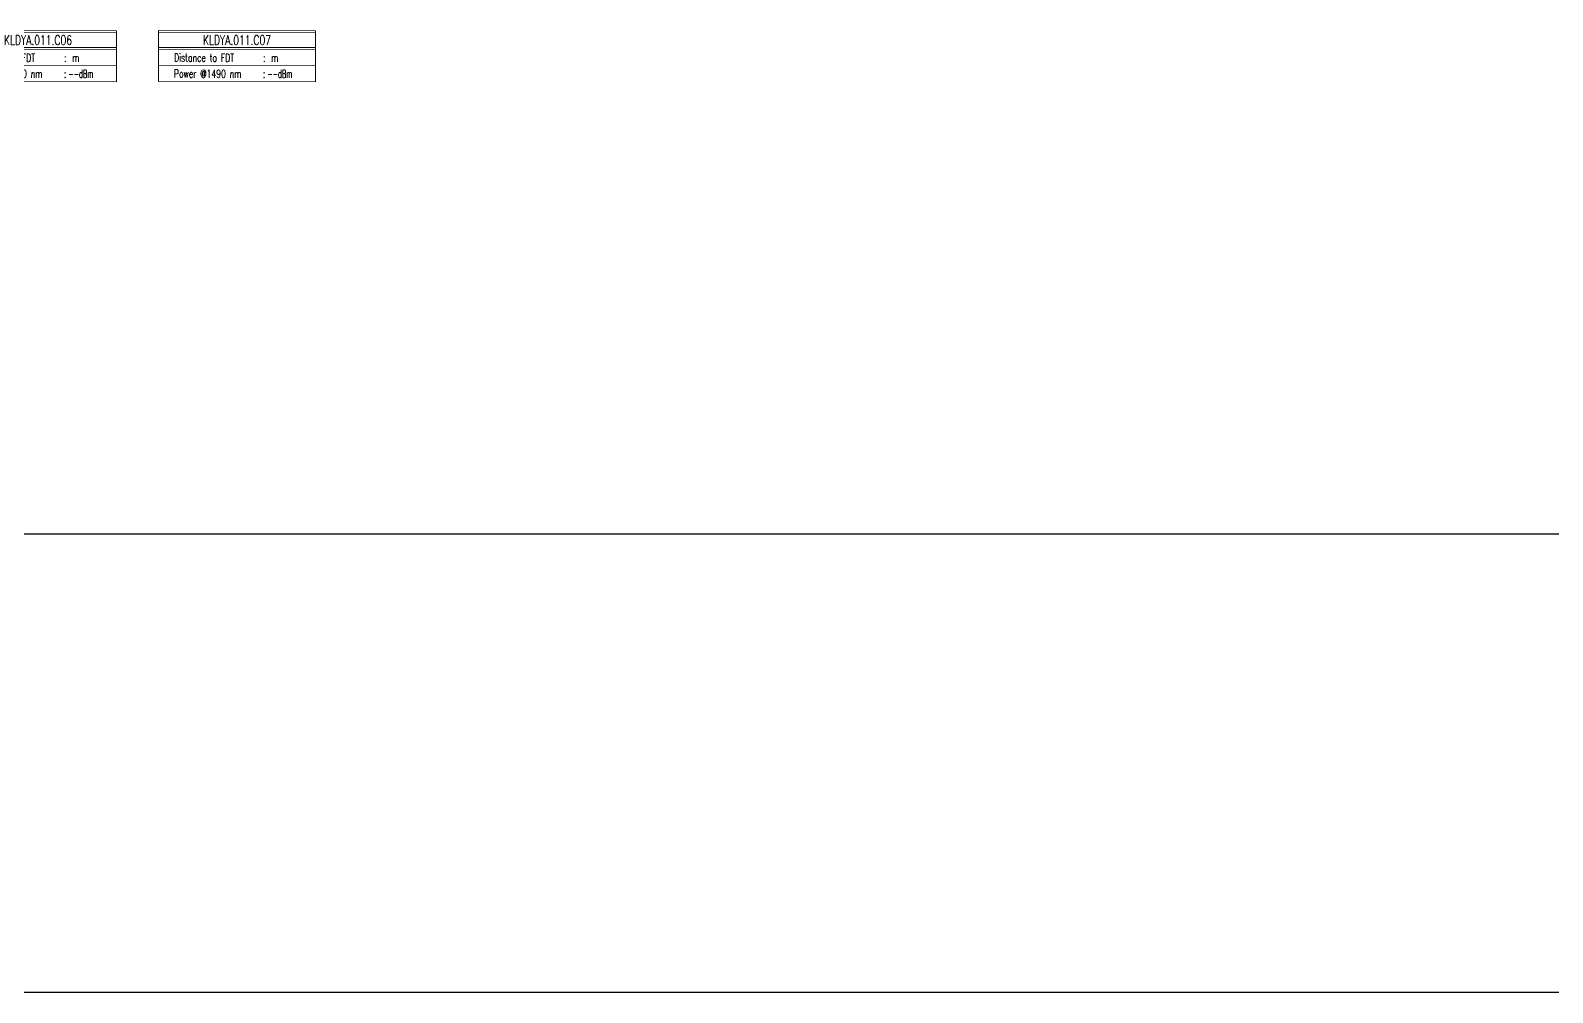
# Model space of a CAD drawing. Header units: millimetres. Extents: x 1060 to 24323, y -9832 to -6451.
# Drawn here: x 9548 to 10442, y -9832 to -9267 of the extents above; entities that cross this region are included whole.
import ezdxf
from ezdxf.enums import TextEntityAlignment as Align

# ---------------------------------------------------------------- set-up
doc = ezdxf.new("R2010")
doc.units = ezdxf.units.MM
doc.set_wipeout_variables(frame=1)
doc.layers.add('BATAS', color=7, linetype='Continuous', plot=False)
doc.layers.add('FAT_Info', color=170, linetype='Continuous', lineweight=0)
doc.styles.add('ROMANS', font='romans.shx', dxfattribs={"width": 1.2})

# ---------------------------------------------------------------- blocks, each defined once
blk = doc.blocks.new('FAT Info')
at = {"lineweight": 0}
blk.add_wipeout([(0, 12.93), (40.44, 12.93), (40.44, -0.2), (0, -0.2)], dxfattribs=at).dxf.layer = 'FAT_Info'
at = {"layer": 'FAT_Info'}
for p, q in [((0, 12.93), (0, -0.2)), ((40.44, 12.93), (40.44, -0.2)), ((0, 8.58), (40.44, 8.58)), ((0, 8.04), (40.44, 8.04)), ((0, 3.92), (40.44, 3.92)), ((0, -0.2), (40.44, -0.2))]:
    blk.add_line(p, q, dxfattribs=at)
for points in [[(0, 12.93), (40.44, 12.93)], [(0, 12.39), (40.44, 12.39)]]:
    blk.add_lwpolyline(points, dxfattribs=at)
at = {"layer": 'FAT_Info', "style": 'ROMANS', "width": 0.7}
for s, height, p in [(':', 2.06, (26.93, 4.91)), ('Power @1490 nm', 2.0607, (4.01, 0.79)), (':', 2.06, (26.93, 0.79))]:
    blk.add_text(s, height=height, dxfattribs=at).set_placement(p)
blk.add_attdef('FAT_SEQUENCE', text='', height=2.47, dxfattribs=at).set_placement((20.22, 10.48), align=Align.MIDDLE_CENTER)
blk.add_attdef('DISTANCE_TO', (4.01, 4.91), '', height=2.06, dxfattribs=at)
for tag, p in [('DISTANCE_TO_OLT', (28.02, 5.94)), ('LOSS_@1490NM', (28.02, 1.82))]:
    blk.add_attdef(tag, text='', height=2.06, dxfattribs=at).set_placement(p, align=Align.MIDDLE_LEFT)

msp = doc.modelspace()

# ---------------------------------------------------------------- linework, layer by layer
at = {"layer": 'BATAS', "color": 5}
msp.add_lwpolyline([(3539.45, -7120.49), (24322.51, -7120.49), (24322.51, -9831.6), (3539.45, -9831.6)], close=True, dxfattribs=at)
at = {"layer": 'BATAS'}
msp.add_lwpolyline([(8340.7, -7376.91), (11002.55, -7376.91), (11002.55, -9562.37), (8340.7, -9562.37)], close=True, dxfattribs=at)

# ---------------------------------------------------------------- next in the draw order: block references
at = {"layer": 'FAT_Info', "lineweight": 0}
ref = msp.add_blockref('FAT Info', (9506.09, -9296.04), dxfattribs=dict(at, xscale=2.281889908648648, yscale=2.281889908648648, zscale=2.281889908648648, rotation=359.8970633875859))
ref.add_attrib('FAT_SEQUENCE', 'KLDYA.011.C06', dxfattribs={"height": 5.6426, "rotation": 359.89706, "style": 'ROMANS', "width": 0.7}).set_placement((9552.28, -9272.2), align=Align.MIDDLE_CENTER)
ref.add_attrib('DISTANCE_TO_OLT', ' m', dxfattribs={"height": 4.702, "rotation": 359.89706, "style": 'ROMANS', "width": 0.7}).set_placement((9570.06, -9282.61), align=Align.MIDDLE_LEFT)
ref.add_attrib('LOSS_@1490NM', '--dBm', dxfattribs={"height": 4.702, "rotation": 359.89706, "style": 'ROMANS', "width": 0.6}).set_placement((9570.04, -9292.01), align=Align.MIDDLE_LEFT)
ref.add_attrib('DISTANCE_TO', 'Distance to FDT', (9515.27, -9284.86), dxfattribs={"height": 4.7022, "rotation": 359.89706, "style": 'ROMANS', "width": 0.7})
ref = msp.add_blockref('FAT Info', (9623.01, -9296.04), dxfattribs=dict(at, xscale=2.281889908648648, yscale=2.281889908648648, zscale=2.281889908648648, rotation=359.8970633875859))
ref.add_attrib('FAT_SEQUENCE', 'KLDYA.011.C07', dxfattribs={"height": 5.6426, "rotation": 359.89706, "style": 'ROMANS', "width": 0.7}).set_placement((9669.19, -9272.2), align=Align.MIDDLE_CENTER)
ref.add_attrib('DISTANCE_TO_OLT', ' m', dxfattribs={"height": 4.702, "rotation": 359.89706, "style": 'ROMANS', "width": 0.7}).set_placement((9686.98, -9282.61), align=Align.MIDDLE_LEFT)
ref.add_attrib('LOSS_@1490NM', '--dBm', dxfattribs={"height": 4.702, "rotation": 359.89706, "style": 'ROMANS', "width": 0.6}).set_placement((9686.96, -9292.01), align=Align.MIDDLE_LEFT)
ref.add_attrib('DISTANCE_TO', 'Distance to FDT', (9632.19, -9284.86), dxfattribs={"height": 4.7022, "rotation": 359.89706, "style": 'ROMANS', "width": 0.7})

doc.saveas('drawing.dxf')
